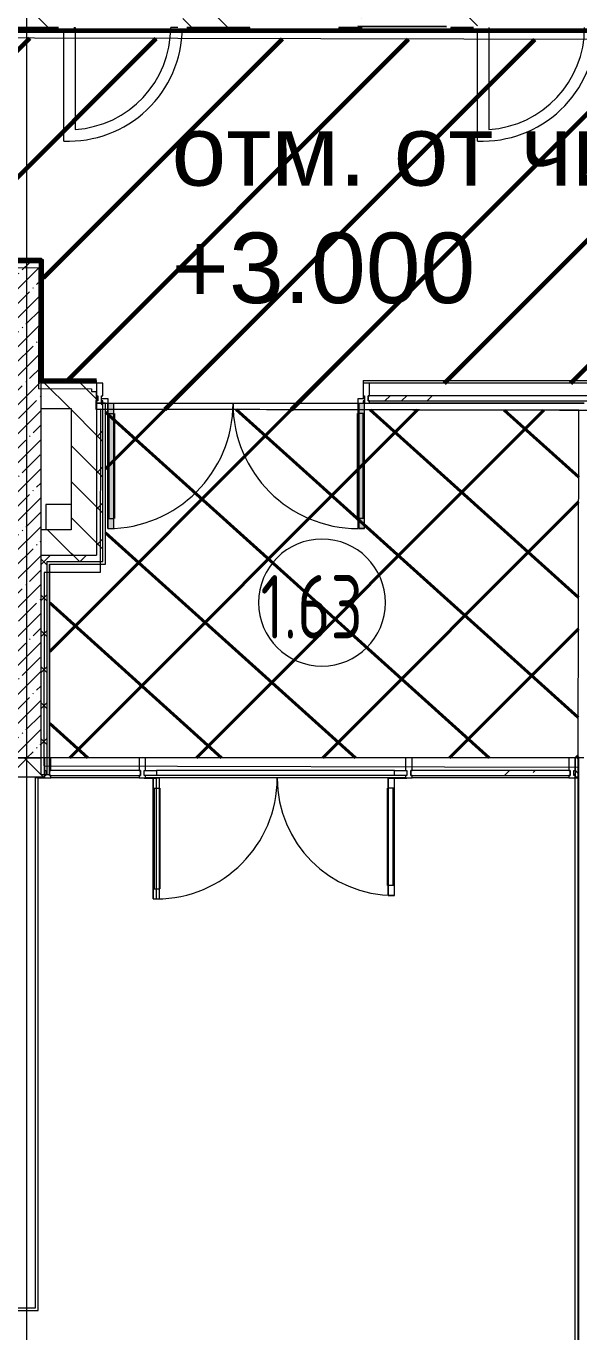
# Model space of a CAD drawing. Header units: millimetres. Extents: x -213911 to 415037, y -3642 to 107391.
# Drawn here: x 84920 to 89274, y 2995 to 13274 of the extents above; entities that cross this region are included whole.
import ezdxf

# ---------------------------------------------------------------- set-up
doc = ezdxf.new("R2010")
doc.units = ezdxf.units.MM
for name, color, linetype, lineweight in [('2)CF1', 5, 'Continuous', 30), ('6.2) ГКЛ CF25 5 вып', 5, 'Continuous', 40), ('7.3) Альбес', 5, 'Continuous', 50), ('7.5) Окраска потолка с инж комм.', 140, 'Continuous', 60), ('7.5.1) Окраска опуска черная', 140, 'Continuous', 60), ('A-AREA-BNDY', 7, 'Continuous', 5), ('A-AREA-IDEN', 7, 'Continuous', 9), ('A-DETL-GENF', 7, 'Continuous', 9), ('A-FLOR', 7, 'Continuous', 9), ('A-GLAZ-CURT', 7, 'Continuous', 9), ('A-GLAZ-CURT-1', 7, 'Continuous', 5), ('A-GLAZ-CURT-2', 7, 'Continuous', 20), ('A-GLAZ-CWMG', 7, 'Continuous', 9), ('A-GLAZ-CWMG-1', 7, 'Continuous', 20), ('A-WALL', 7, 'Continuous', 5), ('I-WALL', 7, 'Continuous', 5), ('Оси', 7, 'Continuous', 9)]:
    doc.layers.add(name, color=color, linetype=linetype, lineweight=lineweight)
for name, color, linetype, lineweight, true_color in [('A-DOOR-1', 7, 'Continuous', 5, 0xc0c0c0), ('A-WALL-1', 9, 'Continuous', 5, 0x808080), ('A-WALL-FNSH-1', 9, 'Continuous', 5, 0x808080)]:
    doc.layers.add(name, color=color, linetype=linetype, lineweight=lineweight, true_color=true_color)
doc.layers.add('A-FLOR-PATT-1', color=7, linetype='Continuous', lineweight=9, true_color=0xeef6ff, transparency=0.5)
doc.styles.get("Standard").update_dxf_attribs({"font": 'arial.ttf'})
doc.styles.add('СПДС', font='ГОСТ тип А.ttf', dxfattribs={"width": 0.9})
pattern_1 = [(135, (64.7, -136.06), (-141.42136, -141.42136), [])]
pattern_2 = [(45, (64.7, -136.06), (-141.42136, 141.42136), []), (135, (64.7, -136.06), (-141.42136, -141.42136), [])]
pattern_3 = [(0, (64.7, -136.06), (243.84, 60.96), [20.117, -162.763, 20.117, -162.763, -975.36]), (0, (64.7, -136.06), (243.84, 60.96), [-365.76, 20.117, -345.643, 20.117, -162.763, -426.72]), (0, (64.7, -136.06), (243.84, 60.96), [-914.4, 20.117, -101.803, 20.117, -284.683]), (120, (156.14, -105.58), (-174.71291, 180.691634), [20.117, -162.763, 20.117, -162.763, -975.36]), (120, (156.14, -105.58), (-174.71291, 180.691634), [-365.76, 20.117, -345.643, 20.117, -162.763, -426.72]), (120, (156.14, -105.58), (-174.71291, 180.691634), [-914.4, 20.117, -101.803, 20.117, -284.683]), (240, (186.62, 16.34), (-69.12709, -241.651634), [20.117, -162.763, 20.117, -162.763, -975.36]), (240, (186.62, 16.34), (-69.12709, -241.651634), [-365.76, 20.117, -345.643, 20.117, -162.763, -426.72]), (240, (186.62, 16.34), (-69.12709, -241.651634), [-914.4, 20.117, -101.803, 20.117, -284.683])]

# ---------------------------------------------------------------- blocks, each defined once
blk = doc.blocks.new('Системная панель - Стекло - 40мм-24251897-Объем проектирования 1 этажа')
at = {"layer": 'A-GLAZ-CURT-2'}
for p, q in [((358, 40), (-358, 40)), ((-358, 40), (-358, 0)), ((-358, 0), (358, 0)), ((358, 0), (358, 40))]:
    blk.add_line(p, q, dxfattribs=at)
blk = doc.blocks.new('Прямоугольный импост - Импост структурный с накладкой - 160мм-24251894-Объем проектирования 1 этажа')
at = {"layer": 'A-GLAZ-CWMG'}
for p, q in [((85745, 7650), (85050, 7650)), ((85745, 7493), (85050, 7493))]:
    blk.add_line(p, q, dxfattribs=at)
blk = doc.blocks.new('Прямоугольный импост - Импост структурный с накладкой - 160мм-22875586-Объем проектирования 1 этажа')
at = {"layer": 'A-GLAZ-CWMG-1'}
for p, q in [((-50, 0), (-50, 17)), ((-50, 17), (0, 17)), ((-40, 0), (-50, 0)), ((-40, -40), (-40, 0)), ((0, 0), (-10, 0)), ((-10, 0), (-10, -40)), ((0, 17), (0, 0)), ((-50, -140), (-50, -40)), ((-50, -40), (-40, -40)), ((-10, -40), (0, -40)), ((0, -40), (0, -140)), ((0, -140), (-50, -140))]:
    blk.add_line(p, q, dxfattribs=at)
blk = doc.blocks.new('Дверь_Витражная_остекление_ - ВВ-17 остекление-32475309-Объем проектирования 1 этажа')
at = {"layer": 'A-DETL-GENF'}
for p, q in [((-940, -20), (-985, -20)), ((-985, -1005), (-985, -20)), ((-940, -20), (-985, -20)), ((-985, -20), (-985, -1005)), ((-985, -100), (-940, -100)), ((-975, -925), (-975, -100)), ((-940, -1005), (-940, -20)), ((-940, -1005), (-940, -20)), ((-931, -925), (-931, -100)), ((981, -925), (981, -100)), ((990, -1005), (990, -20)), ((990, -20), (990, -1005)), ((1035, -100), (990, -100)), ((1025, -925), (1025, -100)), ((1035, -1005), (1035, -20)), ((1035, -1005), (1035, -20)), ((-985, -925), (-940, -925)), ((1035, -925), (990, -925)), ((-985, -1005), (-940, -1005)), ((-985, -1005), (-940, -1005)), ((1035, -1005), (990, -1005)), ((990, -1005), (1035, -1005))]:
    blk.add_line(p, q, dxfattribs=at)
at = {"layer": 'A-DOOR-1'}
for p, q in [((-1035, 20), (-985, 20)), ((-1035, -20), (-1035, 20)), ((-985, 20), (-985, -20)), ((985, 20), (1035, 20)), ((985, -20), (985, 20)), ((1035, 20), (1035, -20)), ((-985, -20), (-1035, -20)), ((-985, -1005), (-985, -20)), ((985, -1005), (985, -20)), ((1035, -20), (985, -20))]:
    blk.add_line(p, q, dxfattribs=at)
for centre, start, end in [((-985, -20), 270, 0), ((985, -20), 180, 270)]:
    blk.add_arc(centre, 985, start, end, dxfattribs=at)
blk = doc.blocks.new('Системная панель - Стекло - 40мм-24251898-Объем проектирования 1 этажа')
at = {"layer": 'A-GLAZ-CURT-1'}
h = blk.add_hatch(dxfattribs=at)
h.set_pattern_fill('FP_92', color=256, style=0, pattern_type=2)
h.set_pattern_definition([(45, (-88712.5, -7310), (-565.6854, 565.6854), [400, -1200]), (45, (-89112.5, -7510), (-565.6854, 565.6854), [1200, -400]), (45, (-88312.5, -7710), (-565.6854, 565.6854), [400, -1200])])
h.paths.add_polyline_path([(-628, 0), (628, 0), (628, 40), (-628, 40), (-628, 10)])
at = {"layer": 'A-GLAZ-CURT-2'}
for p, q in [((628, 40), (-628, 40)), ((-628, 40), (-628, 0)), ((628, 0), (628, 40)), ((-628, 0), (628, 0))]:
    blk.add_line(p, q, dxfattribs=at)
blk = doc.blocks.new('Прямоугольный импост - Импост структурный с накладкой - 160мм-24251895-Объем проектирования 1 этажа')
at = {"layer": 'A-GLAZ-CWMG'}
for p, q in [((89130, 7650), (87895, 7650)), ((89130, 7493), (87895, 7493))]:
    blk.add_line(p, q, dxfattribs=at)
blk = doc.blocks.new('Прямоугольный импост - Импост структурный с накладкой - 160мм-18691755-Объем проектирования 1 этажа')
at = {"layer": 'A-GLAZ-CWMG-1'}
for p, q in [((-25, 0), (-25, 17)), ((-25, 17), (25, 17)), ((25, 0), (15, 0)), ((15, 0), (15, -40)), ((25, 17), (25, 0)), ((-25, -140), (-25, -40)), ((15, -40), (25, -40)), ((25, -40), (25, -140)), ((25, -140), (-25, -140))]:
    blk.add_line(p, q, dxfattribs=at)
blk = doc.blocks.new('Дверь_Витражная_СКБ_2Ст - ВВ-17-31911620-Объем проектирования 1 этажа')
at = {"layer": 'A-DETL-GENF'}
for p, q in [((-1035, -20), (-1035, -17)), ((-1035, -17), (-1035, -20)), ((-937, -20), (-1035, -20)), ((-1035, -20), (-937, -20)), ((-913, -20), (-963, -20)), ((-963, -970), (-963, -20)), ((-913, -20), (-963, -20)), ((-963, -20), (-963, -970)), ((-963, -100), (-913, -100)), ((-953, -890), (-953, -100)), ((-937, -17), (-937, -20)), ((-937, -20), (-937, -17)), ((-913, -970), (-913, -20)), ((-913, -970), (-913, -20)), ((-909, -890), (-909, -100)), ((883, -864), (883, -100)), ((887, -20), (937, -20)), ((887, -944), (887, -20)), ((887, -20), (887, -944)), ((937, -20), (887, -20)), ((937, -100), (887, -100)), ((927, -864), (927, -100)), ((937, -17), (937, -20)), ((937, -17), (937, -20)), ((937, -944), (937, -20)), ((937, -944), (937, -20)), ((937, -20), (1035, -20)), ((937, -20), (1035, -20)), ((1035, -20), (1035, -17)), ((1035, -20), (1035, -17)), ((-963, -890), (-913, -890)), ((937, -864), (887, -864)), ((-963, -970), (-913, -970)), ((-963, -970), (-913, -970)), ((937, -944), (887, -944)), ((887, -944), (937, -944))]:
    blk.add_line(p, q, dxfattribs=at)
at = {"layer": 'A-DOOR-1'}
for p, q in [((-1035, 40), (-937, 40)), ((-1035, 0), (-1035, 40)), ((-937, 40), (-937, 0)), ((937, 40), (1035, 40)), ((937, 0), (937, 40)), ((1035, 40), (1035, 0)), ((-937, 0), (-1035, 0)), ((-937, -970), (-937, -20)), ((1035, 0), (937, 0)), ((937, -944), (937, -20))]:
    blk.add_line(p, q, dxfattribs=at)
for centre, radius, start, end in [((-937, -20), 950, 270, 0), ((937, -20), 924, 180, 270)]:
    blk.add_arc(centre, radius, start, end, dxfattribs=at)
blk = doc.blocks.new('Прямоугольный импост - Импост структурный с накладкой - 160мм-20587511-Объем проектирования 1 этажа')
at = {"layer": 'A-GLAZ-CWMG'}
for p, q in [((87845, 7650), (85795, 7650)), ((87757, 7550), (85883, 7550)), ((87757, 7510), (85883, 7510)), ((87845, 7493), (85795, 7493))]:
    blk.add_line(p, q, dxfattribs=at)
blk = doc.blocks.new('Прямоугольный импост - Импост структурный с накладкой - 160мм-V74-Объем проектирования 1 этажа')
at = {"layer": 'A-GLAZ-CWMG-1'}
for p, q in [((-25, 0), (-25, 17)), ((-25, 17), (25, 17)), ((-15, 0), (-25, 0)), ((-15, -40), (-15, 0)), ((25, 17), (25, 0)), ((-25, -140), (-25, -40)), ((-25, -40), (-15, -40)), ((25, -40), (25, -140)), ((25, -140), (-25, -140))]:
    blk.add_line(p, q, dxfattribs=at)
blk = doc.blocks.new('Системная панель - Стекло - 40мм-32474674-Объем проектирования 1 этажа')
at = {"layer": 'A-GLAZ-CURT-1'}
h = blk.add_hatch(dxfattribs=at)
h.set_pattern_fill('FP_93', color=256, style=0, pattern_type=2)
h.set_pattern_definition([(45, (-88635, -10260), (-565.6854, 565.6854), [400, -1200]), (45, (-89035, -10460), (-565.6854, 565.6854), [1200, -400]), (45, (-88235, -10660), (-565.6854, 565.6854), [400, -1200])])
h.paths.add_polyline_path([(661, 0), (885, 0), (885, 40), (-885, 40), (-885, 0), (-46, 0)])
at = {"layer": 'A-GLAZ-CURT-2'}
for p, q in [((885, 40), (-885, 40)), ((-885, 40), (-885, 0)), ((-885, 0), (885, 0)), ((885, 0), (885, 40))]:
    blk.add_line(p, q, dxfattribs=at)
blk = doc.blocks.new('Прямоугольный импост - Импост структурный с накладкой - 160мм Темный-32475581-Объем проектирования 1 этажа')
at = {"layer": 'A-GLAZ-CWMG'}
for p, q in [((89310, 10600), (87560, 10600)), ((89250, 10443), (87560, 10443))]:
    blk.add_line(p, q, dxfattribs=at)
blk = doc.blocks.new('Прямоугольный импост - Импост структурный с накладкой - 160мм Темный-V75-Объем проектирования 1 этажа')
at = {"layer": 'A-GLAZ-CWMG-1'}
for p, q in [((-25, 0), (-25, 17)), ((-25, 17), (25, 17)), ((-15, 0), (-25, 0)), ((-15, -40), (-15, 0)), ((25, 0), (15, 0)), ((15, 0), (15, -40)), ((25, 17), (25, 0)), ((-25, -140), (-25, -40)), ((-25, -40), (-15, -40)), ((15, -40), (25, -40)), ((25, -40), (25, -140)), ((25, -140), (-25, -140))]:
    blk.add_line(p, q, dxfattribs=at)
blk = doc.blocks.new('Прямоугольный импост - Импост структурный с накладкой - 160мм Темный-32348142-Объем проектирования 1 этажа')
at = {"layer": 'A-GLAZ-CWMG-1'}
for p, q in [((0, 17), (-50, 17)), ((-50, 17), (-50, 0)), ((-50, 0), (-40, 0)), ((-40, 0), (-40, -40)), ((-10, -40), (-10, 0)), ((-10, 0), (0, 0)), ((0, 0), (0, 17)), ((-40, -40), (-50, -40)), ((-50, -40), (-50, -140)), ((0, -40), (-10, -40)), ((0, -140), (0, -40)), ((-50, -140), (0, -140))]:
    blk.add_line(p, q, dxfattribs=at)
blk = doc.blocks.new('Прямоугольный импост - Импост структурный с накладкой - 160мм-22875598-Объем проектирования 1 этажа')
at = {"layer": 'A-GLAZ-CWMG-1'}
for p, q in [((0, 17), (-50, 17)), ((-50, 17), (-50, 0)), ((-50, 0), (-40, 0)), ((-40, 0), (-40, -40)), ((-10, -40), (-10, 0)), ((-10, 0), (0, 0)), ((0, 0), (0, 17)), ((-40, -40), (-50, -40)), ((-50, -40), (-50, -140)), ((0, -40), (-10, -40)), ((0, -140), (0, -40)), ((-50, -140), (0, -140))]:
    blk.add_line(p, q, dxfattribs=at)
blk = doc.blocks.new('Марка_Помещения - Номер-25198446-Объем проектирования 1 этажа')
at = {"layer": 'A-AREA-IDEN'}
for start, end in [(360, 180), (180, 360)]:
    blk.add_arc((0, 0), 2.5, start, end, dxfattribs=at)

msp = doc.modelspace()

# ---------------------------------------------------------------- hatches: boundary and pattern name
at = {"layer": '2)CF1'}
h = msp.add_hatch(dxfattribs=at)
h.set_pattern_fill('ANSI31', color=256, scale=222)
h.paths.add_polyline_path([(98511.1, 13147.3), (82778.7, 13184.2), (82778.7, 12963.9), (82778.7, 12923.9), (83491.7, 12923.9), (83491.7, 12878.9), (82776, 12878.9), (82771.7, 12878.4), (82771.7, 12868.9), (82728.4, 12868.9), (82725.2, 11508.9), (82771.7, 11508.9), (82846.7, 11507.9), (83441.7, 11507.9), (83521.7, 11498.9), (83521.7, 11434.9), (84781.7, 11434.9), (84781.7, 11444.9), (84801.7, 11444.9), (85055.7, 11434.9), (85055.7, 10484.9), (85474.7, 10484.9), (85474.7, 10463.9), (85524.7, 10463.9), (85524.7, 10363.9), (85514.7, 10323.9), (85524.7, 10323.9), (85524.7, 10306.9), (85564.7, 10306.9), (85564.7, 10303.9), (85609.7, 10303.9), (85609.7, 10258.5), (85658.8, 10258.4), (87584.7, 10253.9), (87584.7, 10303.9), (87583.2, 10306.9), (87574.7, 10306.9), (87574.7, 10323.9), (87584.7, 10363.9), (87574.7, 10363.9), (87574.7, 10463.9), (87624.7, 10463.9), (89374.7, 10463.9), (89423.7, 10463.9), (89423.7, 10483.9), (89423.7, 10484.9), (90049.7, 10484.9), (90073.9, 10463.9), (90099.7, 10463.9), (90099.7, 10413.9), (90109.7, 10413.9), (90109.7, 10409), (91389.7, 10406), (91389.7, 10413.9), (91399.7, 10463.9), (91434.7, 10463.9), (91434.7, 10471.9), (91449.7, 10471.9), (91449.7, 10484.9), (92574.7, 10484.9), (92614.7, 10471.9), (92614.7, 10403.1), (93484.7, 10401.1), (93484.7, 10463.9), (93484.7, 10471.9), (93524.7, 10471.9), (93524.7, 10484.9), (97423.9, 10484.9), (97425.3, 11111.8), (97462.7, 11111.7), (97462.7, 11204.9), (98506.6, 11204.9)])
h = msp.add_hatch(dxfattribs=at)
h.set_pattern_fill('ANSI31', color=256, scale=222)
h.paths.add_polyline_path([(89274.3, 10249.9), (89121.8, 10250.3), (85658.8, 10258.4), (85545.7, 10258.7), (85545.7, 9037.9), (85503.4, 9037.9), (85503.3, 8972.8), (85105.7, 8973.7), (85105.7, 7513.9), (85114.7, 7513.9), (85809.7, 7513.9), (85859.7, 7513.9), (87909.7, 7513.9), (87959.7, 7513.9), (89194.7, 7513.9), (89244.7, 7513.9), (89267.9, 7513.9)])
at = {"layer": '6.2) ГКЛ CF25 5 вып'}
h = msp.add_hatch(dxfattribs=at)
h.set_pattern_fill('ANSI31', color=256, scale=222)
h.paths.add_polyline_path([(89274.3, 10249.9), (89121.8, 10250.3), (85658.8, 10258.4), (85545.7, 10258.7), (85545.7, 9037.9), (85503.4, 9037.9), (85503.3, 8972.8), (85105.7, 8973.7), (85105.7, 7513.9), (85114.7, 7513.9), (85809.7, 7513.9), (85859.7, 7513.9), (87909.7, 7513.9), (87959.7, 7513.9), (89194.7, 7513.9), (89244.7, 7513.9), (89267.9, 7513.9)])
h = msp.add_hatch(dxfattribs=at)
h.set_pattern_fill('ANSI31', color=256, scale=222, angle=93)
h.paths.add_polyline_path([(89274.3, 10249.9), (89121.8, 10250.3), (85658.8, 10258.4), (85545.7, 10258.7), (85545.7, 9037.9), (85503.4, 9037.9), (85503.3, 8972.8), (85105.7, 8973.7), (85105.7, 7513.9), (85114.7, 7513.9), (85809.7, 7513.9), (85859.7, 7513.9), (87909.7, 7513.9), (87959.7, 7513.9), (89194.7, 7513.9), (89244.7, 7513.9), (89267.9, 7513.9)])
at = {"layer": '7.5) Окраска потолка с инж комм.'}
h = msp.add_hatch(dxfattribs=at)
h.set_pattern_fill('ANSI31', color=256, scale=222)
h.paths.add_polyline_path([(98511.1, 13147.3), (82778.7, 13184.2), (82778.7, 12963.9), (82778.7, 12923.9), (83491.7, 12923.9), (83491.7, 12878.9), (82776, 12878.9), (82771.7, 12878.4), (82771.7, 12868.9), (82728.4, 12868.9), (82725.2, 11508.9), (82771.7, 11508.9), (82846.7, 11507.9), (83441.7, 11507.9), (83521.7, 11498.9), (83521.7, 11434.9), (84781.7, 11434.9), (84781.7, 11444.9), (84801.7, 11444.9), (85055.7, 11434.9), (85055.7, 10484.9), (85474.7, 10484.9), (85474.7, 10463.9), (85524.7, 10463.9), (85524.7, 10363.9), (85514.7, 10323.9), (85524.7, 10323.9), (85524.7, 10306.9), (85564.7, 10306.9), (85564.7, 10303.9), (85609.7, 10303.9), (85609.7, 10258.5), (85658.8, 10258.4), (87584.7, 10253.9), (87584.7, 10303.9), (87583.2, 10306.9), (87574.7, 10306.9), (87574.7, 10323.9), (87584.7, 10363.9), (87574.7, 10363.9), (87574.7, 10463.9), (87624.7, 10463.9), (89374.7, 10463.9), (89423.7, 10463.9), (89423.7, 10483.9), (89423.7, 10484.9), (90049.7, 10484.9), (90073.9, 10463.9), (90099.7, 10463.9), (90099.7, 10413.9), (90109.7, 10413.9), (90109.7, 10409), (91389.7, 10406), (91389.7, 10413.9), (91399.7, 10463.9), (91434.7, 10463.9), (91434.7, 10471.9), (91449.7, 10471.9), (91449.7, 10484.9), (92574.7, 10484.9), (92614.7, 10471.9), (92614.7, 10403.1), (93484.7, 10401.1), (93484.7, 10463.9), (93484.7, 10471.9), (93524.7, 10471.9), (93524.7, 10484.9), (97423.9, 10484.9), (97425.3, 11111.8), (97462.7, 11111.7), (97462.7, 11204.9), (98506.6, 11204.9)])
at = {"layer": 'A-FLOR-PATT-1'}
h = msp.add_hatch(color=256, dxfattribs=at)
h.paths.add_polyline_path([(85609.7, 9318.9), (85609.7, 10303.9), (85564.7, 10302.6), (85564.7, 9318.9)])
h.paths.add_polyline_path([(87539.7, 9318.9), (87584.7, 9318.9), (87584.7, 10303.9), (87539.7, 10303.9), (87539.7, 9495)])
at = {"layer": 'A-WALL'}
h = msp.add_hatch(dxfattribs=at)
h.set_pattern_fill('FP_24', color=256, style=0, pattern_type=2)
h.set_pattern_definition(pattern_2)
h.paths.add_polyline_path([(89244.7, 7363.9), (89266.7, 7363.9), (89266.7, 7513.9), (89244.7, 7513.9), (89244.7, 7383.9)])
h.paths.add_polyline_path([(84914.7, 7363.9), (85064.7, 7363.9), (85064.7, 7383.9), (85034.7, 7383.9), (85034.7, 7513.9), (84772.7, 7513.9), (84772.7, 7363.9), (84864.7, 7363.9)])
at = {"layer": 'I-WALL'}
h = msp.add_hatch(dxfattribs=at)
h.set_pattern_fill('FP_23', color=256, style=0, pattern_type=2)
h.set_pattern_definition(pattern_1)
h.paths.add_polyline_path([(88453.6, 13263.9), (88474.7, 13263.9), (88474.7, 13463.9), (88264.7, 13463.9), (88264.7, 13263.9), (88444.7, 13263.9)])
h.paths.add_polyline_path([(87422.1, 13263.9), (87564.7, 13263.9), (87564.7, 13463.9), (87383.1, 13463.9), (87383.1, 13263.9)])
h.paths.add_polyline_path([(86534.7, 13263.9), (86683.1, 13263.9), (86683.1, 13463.9), (86154.7, 13463.9), (86154.7, 13263.9), (86390.6, 13263.9)])
h.paths.add_polyline_path([(84814.7, 13263.9), (85204.7, 13263.9), (85204.7, 13463.9), (84764.7, 13463.9), (84764.7, 13263.9), (84789, 13263.9)])
h = msp.add_hatch(dxfattribs=at)
h.set_pattern_fill('FP_191', color=256, style=0, pattern_type=2)
h.set_pattern_definition(pattern_3)
h.paths.add_polyline_path([(97584.7, 13243.9), (97864.7, 13243.9), (97864.7, 13263.9), (97584.7, 13263.9)])
h.paths.add_polyline_path([(96884.7, 13243.9), (96884.7, 13263.9), (96544.7, 13263.9), (96544.7, 13255.9), (96514.7, 13255.9), (96514.7, 13243.9), (96804.7, 13243.9)])
h.paths.add_polyline_path([(92314.7, 13243.9), (93094.7, 13243.9), (93094.7, 13255.9), (93064.7, 13255.9), (93064.7, 13263.9), (92344.7, 13263.9), (92344.7, 13255.9), (92314.7, 13255.9)])
h.paths.add_polyline_path([(89694.7, 13243.9), (91364.7, 13243.9), (91364.7, 13255.9), (91334.7, 13255.9), (91334.7, 13263.9), (89454.7, 13263.9), (89454.7, 13255.9), (89424.7, 13255.9), (89424.7, 13243.9), (89614.7, 13243.9)])
h.paths.add_polyline_path([(94624.7, 13243.9), (95064.7, 13243.9), (95064.7, 13255.9), (95034.7, 13255.9), (95034.7, 13263.9), (94574.7, 13263.9), (94574.7, 13255.9), (94544.7, 13255.9), (94544.7, 13243.9)])
h.paths.add_polyline_path([(84931.1, 13243.9), (85204.7, 13243.9), (85204.7, 13255.9), (85174.7, 13255.9), (85174.7, 13263.9), (82778.7, 13263.9), (82778.7, 13243.9), (84814.7, 13243.9)])
h.paths.add_polyline_path([(86334.7, 13243.9), (86683.1, 13243.9), (86683.1, 13263.9), (86184.7, 13263.9), (86184.7, 13255.9), (86154.7, 13255.9), (86154.7, 13243.9)])
h.paths.add_polyline_path([(87383.1, 13243.9), (87564.7, 13243.9), (87564.7, 13263.9), (87383.1, 13263.9)])
h.paths.add_polyline_path([(88314.7, 13243.9), (88474.7, 13243.9), (88474.7, 13255.9), (88444.7, 13255.9), (88444.7, 13263.9), (88264.7, 13263.9), (88264.7, 13243.9)])
h = msp.add_hatch(dxfattribs=at)
h.set_pattern_fill('FP_191', color=256, style=0, pattern_type=2)
h.set_pattern_definition(pattern_3)
h.paths.add_polyline_path([(82778.7, 11413.9), (85034.7, 11413.9), (85034.7, 11433.9), (82778.7, 11433.9)])
h = msp.add_hatch(dxfattribs=at)
h.set_pattern_fill('FP_1', color=256, style=0, pattern_type=2)
h.set_pattern_definition([(45, (64.7, -136.06), (-114.04925, 114.04925), []), (45, (178.75, -136.06), (-114.04925, 114.04925), [201.612, -40.322, 6.706, -33.617])])
h.paths.add_polyline_path([(84826.7, 7513.9), (85034.7, 7513.9), (85034.7, 11413.9), (84814.7, 11413.9), (84814.7, 7513.9), (84825.6, 7513.9)])
h = msp.add_hatch(dxfattribs=at)
h.set_pattern_fill('FP_191', color=256, style=0, pattern_type=2)
h.set_pattern_definition(pattern_3)
h.paths.add_polyline_path([(85034.7, 10463.9), (85054.7, 10463.9), (85054.7, 10483.9), (85037.9, 10467.1)])
h.paths.add_polyline_path([(85034.7, 10463.9), (85054.7, 10484.9), (85054.7, 11433.9), (85034.7, 11433.9), (85034.7, 10502.9)])
h = msp.add_hatch(dxfattribs=at)
h.set_pattern_fill('FP_23', color=256, style=0, pattern_type=2)
h.set_pattern_definition(pattern_1)
h.paths.add_polyline_path([(85265.4, 10263.9), (85474.7, 10263.9), (85474.7, 10463.9), (85034.7, 10463.9), (85034.7, 10263.9), (85263, 10263.9)])
h = msp.add_hatch(dxfattribs=at)
h.set_pattern_fill('FP_191', color=256, style=0, pattern_type=2)
h.set_pattern_definition(pattern_3)
h.paths.add_polyline_path([(85404.3, 10463.9), (85474.7, 10463.9), (85474.7, 10483.9), (85055.7, 10483.9), (85055.2, 10463.9), (85397.3, 10463.9)])
h = msp.add_hatch(dxfattribs=at)
h.set_pattern_fill('FP_24', color=256, style=0, pattern_type=2)
h.set_pattern_definition(pattern_2)
h.paths.add_polyline_path([(85524.7, 9058.9), (85524.7, 10306.9), (85474.7, 10306.9), (85474.7, 9058.9)])
h = msp.add_hatch(dxfattribs=at)
h.set_pattern_fill('FP_23', color=256, style=0, pattern_type=2)
h.set_pattern_definition(pattern_1)
h.paths.add_polyline_path([(85474.7, 9108.9), (85474.7, 10263.9), (85274.7, 10263.9), (85274.7, 9108.9), (85371.3, 9108.9)])
h = msp.add_hatch(dxfattribs=at)
h.set_pattern_fill('FP_23', color=256, style=0, pattern_type=2)
h.set_pattern_definition(pattern_1)
h.paths.add_polyline_path([(85074.7, 9108.9), (85274.7, 9108.9), (85274.7, 9308.9), (85034.7, 9308.9), (85034.7, 9108.9), (85055.6, 9108.9)])
h = msp.add_hatch(dxfattribs=at)
h.set_pattern_fill('FP_24', color=256, style=0, pattern_type=2)
h.set_pattern_definition(pattern_2)
h.paths.add_polyline_path([(85472.6, 9058.9), (85474.7, 9058.9), (85474.7, 9108.9), (85034.7, 9108.9), (85034.7, 9058.9), (85468.8, 9058.9)])
h = msp.add_hatch(dxfattribs=at)
h.set_pattern_fill('FP_24', color=256, style=0, pattern_type=2)
h.set_pattern_definition(pattern_2)
h.paths.add_polyline_path([(85034.7, 7383.9), (85084.7, 7383.9), (85084.4, 9058.9), (85034.7, 9058.9), (85034.7, 7426.9)])

# ---------------------------------------------------------------- linework, layer by layer
msp.add_lwpolyline([(87532.4, 13274), (88232.4, 13272.4)])
at = {"layer": '7.5) Окраска потолка с инж комм.'}
for points in [[(82821.7, 11434.9), (82778.7, 13238.9), (99189.2, 13238.9)], [(82821.7, 11433.9), (85034.7, 11433.9), (85034.7, 10484.9), (85474.7, 10484.9)]]:
    msp.add_lwpolyline(points, dxfattribs=at)
at = {"layer": '7.5.1) Окраска опуска черная'}
for points in [[(82821.7, 11434.9), (82778.7, 13238.9), (99189.2, 13238.9)], [(82821.7, 11433.9), (85034.7, 11433.9), (85034.7, 10484.9), (85474.7, 10484.9)]]:
    msp.add_lwpolyline(points, dxfattribs=at)
at = {"layer": 'A-AREA-BNDY', "flags": 128}
for points in [[(82729.2, 13184.3), (82724.9, 11376.3), (85018.9, 11370.9), (85016.7, 10420.9), (85435.7, 10419.9), (85435.6, 10398.9), (85470.6, 10398.9), (85470.3, 10258.9), (85658.8, 10258.4), (89121.8, 10250.3), (89385.3, 10249.7), (89385.7, 10410.7), (97423.6, 10391.8), (97425.3, 11111.8), (98506.3, 11109.3), (98511.1, 13147.3)], [(85059.7, 7449.8), (89267.7, 7439.9), (89274.3, 10249.9), (85506.3, 10258.8), (85503.3, 8972.8), (85063.3, 8973.8)]]:
    msp.add_lwpolyline(points, close=True, dxfattribs=at)
at = {"layer": 'A-FLOR'}
for p, q in [((85294.7, 13263.9), (85305.7, 13263.9)), ((85305.7, 13263.9), (85305.7, 12460.6)), ((86114.7, 13263.9), (86059.7, 13263.9)), ((88565.7, 13263.9), (88565.7, 12460.6)), ((82778.7, 13243.9), (85215.7, 13243.9)), ((85204.7, 13243.9), (85204.7, 13255.9)), ((85215.7, 12369.8), (85215.7, 13255.9)), ((85254.7, 13243.9), (85218, 13243.9)), ((85294.7, 13243.9), (86733.1, 13243.9)), ((86154.7, 13255.9), (86154.7, 13243.9)), ((87614.7, 13243.9), (86773.1, 13243.9)), ((87654.7, 13243.9), (88474.7, 13243.9)), ((88475.7, 12369.8), (88475.7, 13255.9)), ((88524.7, 13243.9), (88478, 13243.9)), ((88565.7, 13243.9), (91362.9, 13243.9)), ((85054.7, 11433.9), (84801.7, 11433.9)), ((85054.7, 10484.9), (85054.7, 11433.9)), ((85474.7, 10483.9), (85055.7, 10483.9)), ((85474.7, 10463.9), (85474.7, 10483.9)), ((87574.7, 10483.9), (87574.7, 10343.9)), ((87574.7, 10483.9), (90099.7, 10483.9)), ((85474.7, 10323.9), (85474.7, 10363.9)), ((85544.7, 9038.9), (85544.7, 10303.9)), ((85564.7, 10306.9), (87534.7, 10306.9)), ((87584.7, 10306.9), (89314.7, 10306.9)), ((85274.7, 9508.9), (85074.7, 9508.9)), ((85074.7, 9508.9), (85074.7, 9308.9)), ((85104.7, 9038.9), (85544.7, 9038.9)), ((85104.7, 7513.9), (85104.7, 9037.9)), ((89313.7, 7513.9), (85104.7, 7513.9)), ((89244.7, 7383.9), (89234.7, 7383.9))]:
    msp.add_line(p, q, dxfattribs=at)
for centre, radius, start, end in [((85254.7, 13263.9), 805, 273.63543, 0), ((85254.7, 13263.9), 805, 273.63543, 0), ((88514.7, 13263.9), 805, 273.63543, 0), ((88514.7, 13263.9), 805, 273.63543, 0), ((85254.7, 13263.9), 895, 267.50529, 359.48672), ((85254.7, 13263.9), 895, 267.50529, 359.48672), ((88514.7, 13263.9), 895, 267.50529, 359.48672), ((88514.7, 13263.9), 895, 267.50529, 359.48672)]:
    msp.add_arc(centre, radius, start, end, dxfattribs=at)
at = {"layer": 'A-WALL'}
for p, q in [((85054.7, 10483.9), (85054.7, 10484.9)), ((85054.7, 10483.9), (85054.7, 10483.9)), ((85054.7, 10483.9), (85055.7, 10483.9)), ((85524.7, 9058.9), (85524.7, 10306.9)), ((85084.7, 9058.9), (85524.7, 9058.9)), ((85084.7, 7383.9), (85084.7, 9058.9)), ((85104.7, 9037.9), (85104.7, 9038.9)), ((89266.7, 7513.9), (89266.7, 7355.9)), ((89271.7, 7513.9), (89271.7, -389.1)), ((84764.7, 7363.9), (85064.7, 7363.9)), ((84994.7, 3183.9), (84994.7, 7363.9)), ((84994.7, 7360.9), (85064.7, 7360.9)), ((85014.7, 7355.9), (84994.7, 7355.9)), ((89244.7, 7363.9), (89266.7, 7363.9)), ((89244.7, 7360.9), (89266.7, 7360.9)), ((89244.7, -416.1), (89244.7, 7355.9)), ((84164.7, 3183.9), (84994.7, 3183.9))]:
    msp.add_line(p, q, dxfattribs=at)
at = {"layer": 'A-WALL-1'}
for p, q in [((73684.7, 13263.9), (85174.7, 13263.9)), ((85174.7, 13263.9), (82778.7, 13263.9)), ((86184.7, 13263.9), (86683.1, 13263.9)), ((86683.1, 13263.9), (86184.7, 13263.9)), ((86683.1, 13243.9), (86683.1, 13263.9)), ((87383.1, 13263.9), (87564.7, 13263.9)), ((87564.7, 13263.9), (87383.1, 13263.9)), ((87383.1, 13263.9), (87383.1, 13243.9)), ((87564.7, 13243.9), (87564.7, 13263.9)), ((88264.7, 13263.9), (88444.7, 13263.9)), ((88444.7, 13263.9), (88264.7, 13263.9)), ((88264.7, 13263.9), (88264.7, 13243.9)), ((88474.7, 13243.9), (88474.7, 13255.9)), ((82778.7, 11413.9), (85034.7, 11413.9)), ((85034.7, 10463.9), (85034.7, 11413.9)), ((85474.7, 10463.9), (85034.7, 10463.9)), ((85034.7, 10463.9), (85034.7, 7383.9)), ((85474.7, 10463.9), (85474.7, 9108.9)), ((85524.7, 10306.9), (85474.7, 10306.9)), ((85034.7, 10263.9), (85274.7, 10263.9)), ((85274.7, 10263.9), (85274.7, 9308.9)), ((85274.7, 9308.9), (85034.7, 9308.9)), ((85034.7, 9108.9), (85474.7, 9108.9)), ((85064.7, 7513.9), (84772.7, 7513.9)), ((84814.7, 7513.9), (85034.7, 7513.9)), ((85064.7, 7363.9), (85064.7, 7513.9)), ((89244.7, 7513.9), (89244.7, 7363.9)), ((85034.7, 7383.9), (85084.7, 7383.9))]:
    msp.add_line(p, q, dxfattribs=at)
at = {"layer": 'A-WALL-FNSH-1'}
for p, q in [((82821.7, 13242.9), (85204.7, 13242.9)), ((85204.7, 13242.9), (85204.7, 13243.9)), ((86154.7, 13243.9), (86154.7, 13242.9)), ((86154.7, 13242.9), (86683.1, 13242.9)), ((86683.1, 13242.9), (86683.1, 13243.9)), ((87383.1, 13243.9), (87383.1, 13242.9)), ((87383.1, 13242.9), (87564.7, 13242.9)), ((87564.7, 13242.9), (87564.7, 13243.9)), ((88264.7, 13243.9), (88264.7, 13242.9)), ((88264.7, 13242.9), (88474.7, 13242.9)), ((88474.7, 13242.9), (88474.7, 13243.9)), ((85055.7, 11434.9), (82821.7, 11434.9)), ((85055.7, 10483.9), (85055.7, 11434.9)), ((85474.7, 10484.9), (85054.7, 10484.9)), ((85474.7, 10483.9), (85474.7, 10484.9)), ((85545.7, 10306.9), (85524.7, 10306.9)), ((85544.7, 10303.9), (85544.7, 10306.9)), ((85545.7, 9037.9), (85545.7, 10306.9)), ((85105.7, 9037.9), (85545.7, 9037.9)), ((85105.7, 7513.9), (85105.7, 9037.9)), ((85104.7, 7383.9), (85104.7, 7513.9)), ((85014.7, 7355.9), (85064.7, 7355.9)), ((85014.7, 3163.9), (85014.7, 7355.9)), ((85064.7, 7355.9), (85064.7, 7363.9)), ((85084.7, 7383.9), (85104.7, 7383.9)), ((89244.7, 7363.9), (89244.7, 7355.9)), ((89244.7, 7355.9), (89266.7, 7355.9)), ((89266.7, 7355.9), (89266.7, -394.1)), ((84164.7, 3163.9), (85014.7, 3163.9))]:
    msp.add_line(p, q, dxfattribs=at)
at = {"layer": 'Оси'}
msp.add_lwpolyline([(86088.5, -2042.3), (86088.5, -1322.8), (84924.7, -179.1), (84924.7, 4820.9), (84924.7, 16779), (84924.7, 21779)], dxfattribs=at)

# ---------------------------------------------------------------- block references
at = {"layer": 'A-AREA-IDEN', "xscale": 199.9999999999999, "yscale": 199.9999999999999, "zscale": 199.9999999999999}
msp.add_blockref('Марка_Помещения - Номер-25198446-Объем проектирования 1 этажа', (87250.7, 8735.6), dxfattribs=at)
at = {"layer": 'A-DOOR-1'}
for name, p in [('Дверь_Витражная_остекление_ - ВВ-17 остекление-32475309-Объем проектирования 1 этажа', (86549.7, 10323.9)), ('Дверь_Витражная_СКБ_2Ст - ВВ-17-31911620-Объем проектирования 1 этажа', (86884.7, 7373.9))]:
    msp.add_blockref(name, p, dxfattribs=at)
at = {"layer": 'A-GLAZ-CURT'}
for name, p in [('Системная панель - Стекло - 40мм-32474674-Объем проектирования 1 этажа', (88499.7, 10323.9)), ('Системная панель - Стекло - 40мм-24251897-Объем проектирования 1 этажа', (85462.2, 7373.9)), ('Системная панель - Стекло - 40мм-24251898-Объем проектирования 1 этажа', (88577.2, 7373.9))]:
    msp.add_blockref(name, p, dxfattribs=at)
at = {"layer": 'A-GLAZ-CWMG', "rotation": 180}
for name, p in [('Прямоугольный импост - Импост структурный с накладкой - 160мм Темный-32348142-Объем проектирования 1 этажа', (85474.7, 10323.9)), ('Прямоугольный импост - Импост структурный с накладкой - 160мм-22875598-Объем проектирования 1 этажа', (85064.7, 7373.9))]:
    msp.add_blockref(name, p, dxfattribs=at)
at = {"layer": 'A-GLAZ-CWMG', "extrusion": (0, 0, -1), "rotation": 180}
for name, p in [('Прямоугольный импост - Импост структурный с накладкой - 160мм Темный-V75-Объем проектирования 1 этажа', (-87599.7, 10323.9)), ('Прямоугольный импост - Импост структурный с накладкой - 160мм-V74-Объем проектирования 1 этажа', (-85834.7, 7373.9)), ('Прямоугольный импост - Импост структурный с накладкой - 160мм-18691755-Объем проектирования 1 этажа', (-87934.7, 7373.9)), ('Прямоугольный импост - Импост структурный с накладкой - 160мм-22875586-Объем проектирования 1 этажа', (-89244.7, 7373.9))]:
    msp.add_blockref(name, p, dxfattribs=at)
at = {"layer": 'A-GLAZ-CWMG'}
for name in ['Прямоугольный импост - Импост структурный с накладкой - 160мм Темный-32475581-Объем проектирования 1 этажа', 'Прямоугольный импост - Импост структурный с накладкой - 160мм-24251894-Объем проектирования 1 этажа', 'Прямоугольный импост - Импост структурный с накладкой - 160мм-20587511-Объем проектирования 1 этажа', 'Прямоугольный импост - Импост структурный с накладкой - 160мм-24251895-Объем проектирования 1 этажа']:
    msp.add_blockref(name, (64.7, -136.1), dxfattribs=at)

# ---------------------------------------------------------------- texts
at = {"layer": '7.3) Альбес', "linetype": 'ByBlock', "ltscale": 0.5, "insert": (86065.3, 12573.9), "char_height": 555, "attachment_point": 1}
msp.add_mtext_dynamic_manual_height_columns('отм. от чист. пола +3.000', width=7611.763, gutter_width=12.5, heights=[0], dxfattribs=at)
at = {"layer": 'A-AREA-IDEN', "insert": (86767, 8952.7), "char_height": 500, "width": 1212.151, "attachment_point": 1, "style": 'СПДС'}
msp.add_mtext('1.63', dxfattribs=at)

doc.saveas('drawing.dxf')
